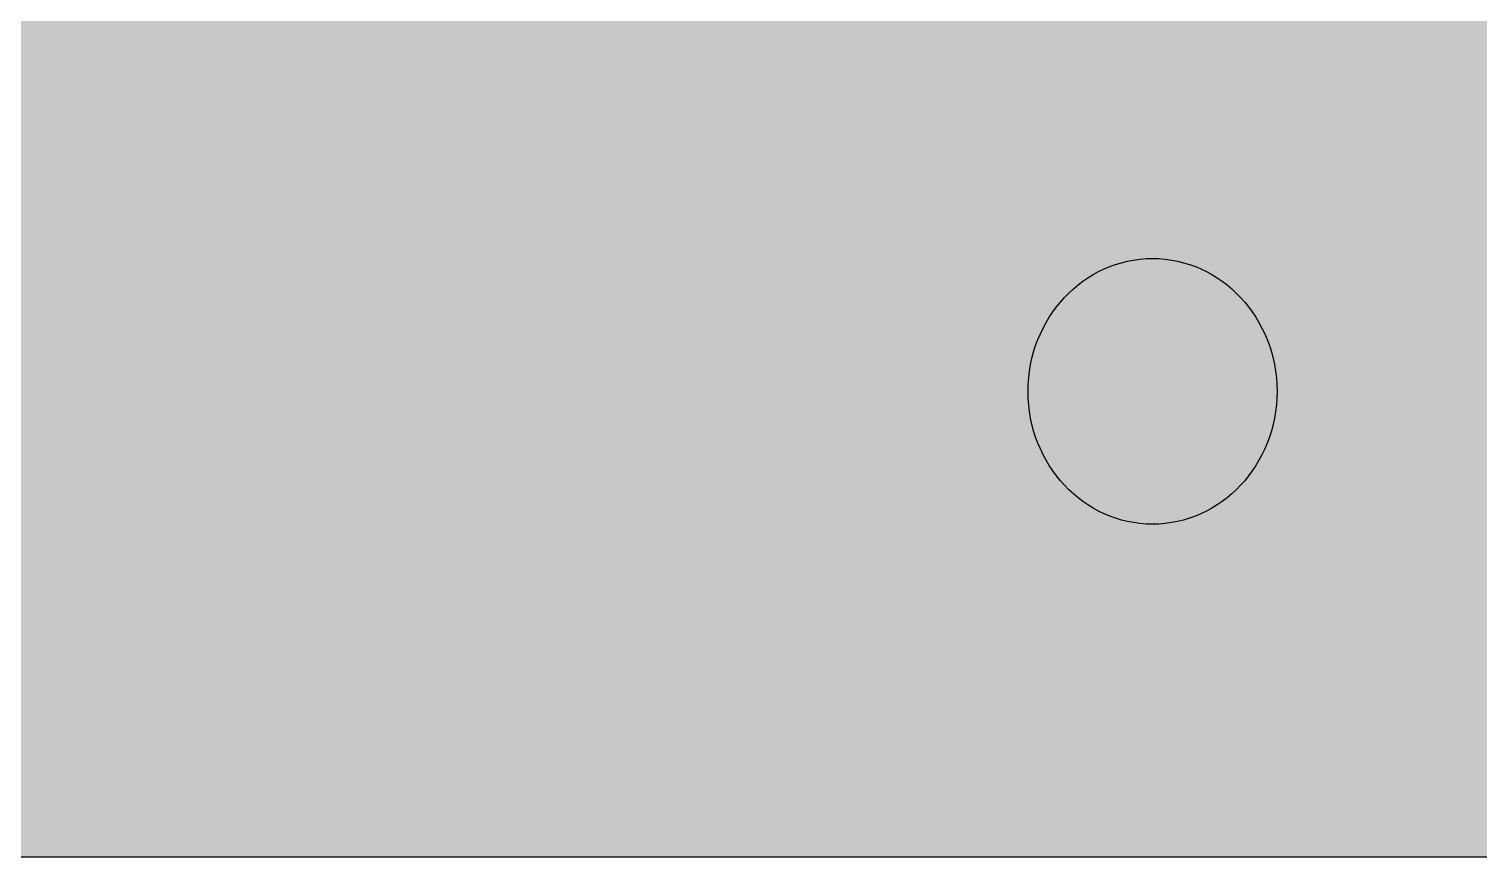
# Model space of a CAD drawing. Header units: metres. Extents: x 19 to 194, y 62 to 154.
# Drawn here: x 67.372 to 70.925, y 69.82 to 71.849 of the extents above; entities that cross this region are included whole.
import ezdxf

# ---------------------------------------------------------------- set-up
doc = ezdxf.new("R2010")
doc.units = ezdxf.units.M
doc.header["$MEASUREMENT"] = 0
doc.layers.add('ALL', color=7, linetype='Continuous')
doc.layers.add('ALL4', color=7, linetype='Continuous')

msp = doc.modelspace()

# ---------------------------------------------------------------- hatches: boundary and pattern name
at = {"layer": 'ALL4', "lineweight": 0, "true_color": 0xe6e6e6, "transparency": 33554687}
h = msp.add_hatch(color=254, dxfattribs=at)
h.dxf.hatch_style = 1
h.paths.add_polyline_path([(181.2945, 128.8704), (187.0549, 128.8704), (187.0549, 139.3912), (29.3495, 139.4008), (29.3495, 127.8507), (32.7796, 127.8507), (32.7295, 82.9907), (29.3495, 82.9907), (29.3495, 69.8204), (187.0545, 69.8204), (187.0545, 83.1151), (181.2945, 83.1151)])

# ---------------------------------------------------------------- linework, layer by layer
at = {"layer": 'ALL', "color": 18, "lineweight": 25, "true_color": 0x000000}
msp.add_ellipse((70.125, 70.9613), major_axis=(0, 0.3255), ratio=0.936952, dxfattribs=at)
at = {"layer": 'ALL4', "color": 254, "lineweight": 0, "true_color": 0xe6e6e6, "transparency": 33554687}
msp.add_lwpolyline([(181.2945, 128.8704), (187.0549, 128.8704), (187.0549, 139.3912), (29.3495, 139.4008), (29.3495, 127.8507), (32.7796, 127.8507), (32.7295, 82.9907), (29.3495, 82.9907), (29.3495, 69.8204), (187.0545, 69.8204), (187.0545, 83.1151), (181.2945, 83.1151)], close=True, dxfattribs=at)
at = {"layer": 'ALL4', "color": 254, "lineweight": 25, "true_color": 0xe6e6e6}
msp.add_lwpolyline([(181.2945, 128.8704), (187.0549, 128.8704), (187.0549, 139.3912), (29.3495, 139.4008), (29.3495, 127.8507), (32.7796, 127.8507), (32.7295, 82.9907), (29.3495, 82.9907), (29.3495, 69.8204), (187.0545, 69.8204), (187.0545, 83.1151), (181.2945, 83.1151)], close=True, dxfattribs=at)
at = {"layer": 'ALL4', "color": 18, "lineweight": 25, "true_color": 0x000000}
msp.add_ellipse((70.125, 70.9613), major_axis=(0, 0.3255), ratio=0.936952, dxfattribs=at)

doc.saveas('drawing.dxf')
